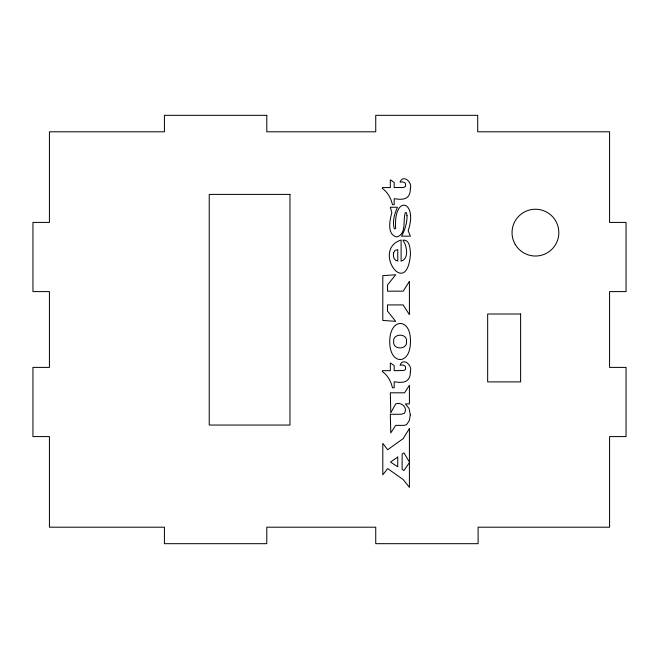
<?xml version="1.0" encoding="UTF-8"?>
<svg xmlns="http://www.w3.org/2000/svg" width="659" height="659" viewBox="0 0 659 659"><rect width="100%" height="100%" fill="white"/><g stroke="black" fill="none" stroke-linecap="round" stroke-linejoin="round"><path stroke-width="0.99" d="M407.04 215.699C407.081 222.849 405.046 229.942 401.537 236.153L410.392 236.153L408.143 230.774C418.432 200.896 393.415 193.557 395.655 228.36L394.848 228.904L394.271 228.574C392.229 221.515 394.568 213.78 397.426 207.239L390.326 207.239L391.825 212.717C389.798 220.04 386.66 234.662 396.743 236.952C406.933 234.118 402.641 220.164 405.31 212.626L406.331 212.643L407.04 215.699M410.45 254.539C406.578 299.927 371.454 249.489 401.109 240.016L401.109 261.17C409.321 258.979 406.941 245.362 402.904 240.189C409.989 239.052 410.285 249.67 410.45 254.539M410.425 341.453C410.697 366.025 389.139 365.185 389.741 341.024C390.07 317.481 411.084 317.638 410.425 341.453M410.293 414.824L409.305 420.64L406.603 424.594L404.305 425.368L395.672 425.368L390.779 432.914L390.326 414.272L400.993 414.272L404.387 413.308C408.094 407.616 401.479 401.685 395.672 403.901L390.779 412.855L390.326 392.805L404.544 392.805L409.412 385.268L409.412 403.901L405.417 403.901L409.074 408.465L410.293 414.824M410.335 188.663C410.466 198.969 403.687 200.369 394.189 198.664L394.189 204.669L392.451 204.669C391.059 198.384 387.723 192.181 382.352 188.466L382.352 187.568L390.326 187.568L390.326 179.792L394.189 182.518L394.189 187.568L403.778 187.428L405.516 186.299L405.507 183.787L404.848 182.7L402.221 181.835L400.079 182.205C402.847 173.795 412.806 182.263 410.335 188.663M410.335 371.75C410.466 382.063 403.687 383.464 394.189 381.759L394.189 387.756L392.451 387.756C391.059 381.479 387.723 375.276 382.352 371.561L382.352 370.663L390.326 370.663L390.326 362.878L394.189 365.613L394.189 370.663L403.778 370.523L405.516 369.386L405.507 366.882L404.848 365.794L402.221 364.929L400.079 365.3C402.847 356.89 412.806 365.358 410.335 371.75M406.512 341.453C407.748 349.921 392.657 350.102 393.662 341.609C392.517 333.223 407.608 332.96 406.512 341.453M393.629 252.768C392.756 255.914 393.901 260.824 397.772 261.03L397.772 249.604L395.079 250.395L393.629 252.768M409.412 428.548L403.193 438.606L387.657 449.743L382.805 443.367L382.805 474.834L387.657 468.59L403.193 479.546L409.412 487.388L409.412 462.527L403.959 470.559L402.122 469.373L402.122 454.051L403.959 452.84L409.412 462.083L409.412 428.548M409.412 281.401L403.193 291.171L387.517 291.171L387.517 284.952L395.672 274.754L382.805 275.651L382.805 320.439L395.672 321.337L387.517 311.139L387.517 304.919L403.193 304.919L409.412 314.689L409.412 281.401M397.739 457.074L390.523 462.083L397.739 466.778L397.739 457.074M266.788 115.325L164.421 115.325L164.421 131.8L49.425 131.8L49.425 222.412L32.95 222.412L32.95 291.608L49.425 291.608L49.425 367.392L32.95 367.392L32.95 436.587L49.425 436.587L49.425 527.2L164.421 527.2L164.421 543.675L266.788 543.675L266.788 527.2L375.737 527.2L375.737 543.675L478.104 543.675L478.104 527.2L609.575 527.2L609.575 436.587L626.05 436.587L626.05 367.392L609.575 367.392L609.575 291.608L626.05 291.608L626.05 222.412L609.575 222.412L609.575 131.8L477.701 131.8L477.701 115.325L375.737 115.325L375.737 131.8L266.788 131.8L266.788 115.325M289.96 194.405L209.232 194.405L209.232 425.055L289.96 425.055L289.96 194.405M520.61 314.013L487.66 314.013L487.66 381.891L520.61 381.891L520.61 314.013M515.173 244.324A23.394 23.394 0 0 0 555.702 244.324A23.394 23.394 0 0 0 535.438 209.232A23.394 23.394 0 0 0 515.173 244.324"/></g></svg>
